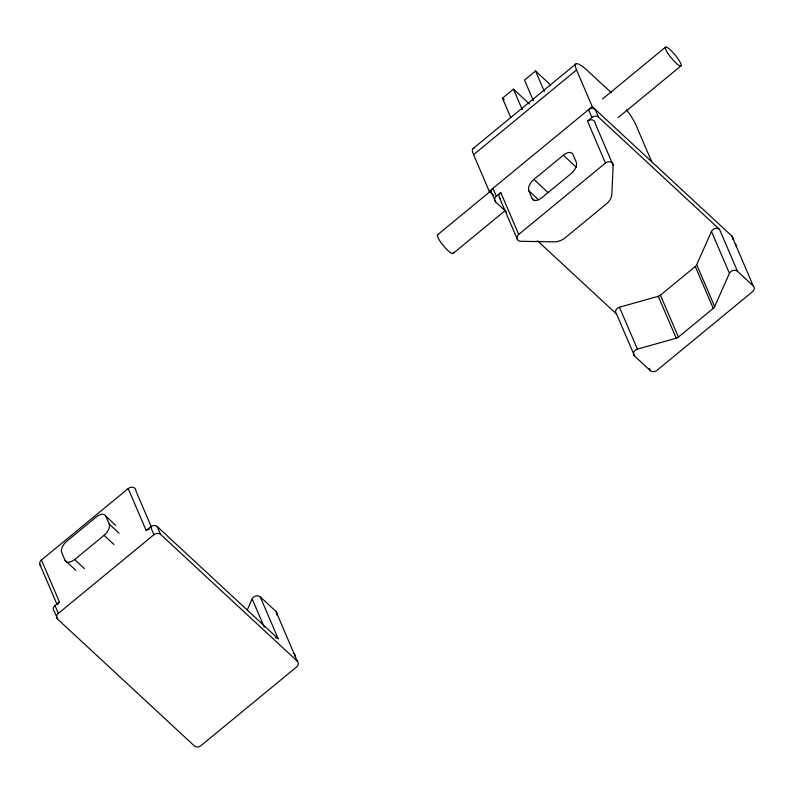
<?xml version="1.0" encoding="UTF-8"?>
<svg xmlns="http://www.w3.org/2000/svg" width="794" height="794" viewBox="0 0 794 794"><rect width="100%" height="100%" fill="white"/><g stroke="black" fill="none" stroke-linecap="round" stroke-linejoin="round"><path stroke-width="1.19" d="M613.167 165.331L611.856 194.064A14.58 11.811 -23.2 0 1 606.606 203.711L565.139 237.843A14.58 11.811 -23.2 0 1 553.785 241.862L520.884 241.287A4.863 3.94 -23.2 0 1 517.112 238.815A4.863 3.94 -23.2 0 1 518.72 234.438L605.465 163.038A4.863 3.94 -23.2 0 1 610.556 161.897A4.863 3.94 -23.2 0 1 613.167 165.331L595.202 123.427A4.863 3.94 -23.2 0 0 592.602 119.993A4.863 3.94 -23.2 0 0 587.51 121.135L605.465 163.038M247.242 609.971L252.164 598.894A4.863 3.94 -23.2 0 1 260.224 596.81L275.975 611.42L297.303 661.174A4.863 3.94 -23.2 0 1 296.599 666.96L200.991 745.645A4.863 3.94 -23.2 0 1 194.351 745.923L57.644 619.161L54.27 611.311A4.863 3.94 -23.2 0 1 54.975 605.524L59.401 601.882L41.447 559.978L128.191 488.578A4.863 3.94 -23.2 0 1 133.283 487.437A4.863 3.94 -23.2 0 1 135.893 490.871L151.426 527.107M616.581 314.116A4.863 3.94 -23.2 0 1 619.449 307.209L658.276 296.311A4.863 3.94 -23.2 0 0 660.439 295.179L695.296 266.486A4.863 3.94 -23.2 0 0 696.715 264.67L711.474 231.451A4.863 3.94 -23.2 0 1 719.533 229.367L737.497 271.27L753.248 285.88A4.863 3.94 -23.2 0 1 752.543 291.656L656.946 370.351A4.863 3.94 -23.2 0 1 650.296 370.619L634.545 356.02L616.581 314.116L537.459 240.751M634.545 356.02A4.863 3.94 -23.2 0 1 637.403 349.112L676.24 338.204A4.863 3.94 -23.2 0 0 678.394 337.083L713.26 308.39A4.863 3.94 -23.2 0 0 714.669 306.573L729.438 273.354L711.474 231.451M510.75 117.581L502.453 98.228L513.48 89.146L529.529 104.024M550.699 85.037L535.543 70.984L524.516 80.065L533.3 100.56M472.797 148.786L575.749 64.036M493.789 195.523L489.293 191.354L473.571 154.681L576.533 69.941A29.16 5.786 50.5 0 1 587.629 70.765L611.4 92.809M489.293 191.354L592.245 106.604L576.533 69.941M437.504 234.835L489.967 191.652M602.527 99.002L665.481 47.183M506.542 212.077L495.625 201.964A4.863 3.94 -23.2 0 1 496.329 196.178L500.756 192.535L518.72 234.438M587.51 121.135L591.937 117.492A4.863 3.94 -23.2 0 1 598.587 117.214L719.533 229.367M533.915 179.414L563.333 155.207A9.717 5.36 -47.2 0 1 572.931 154.383L576.295 162.244A9.717 5.36 -47.2 0 1 571.194 173.539L541.776 197.746A9.717 5.36 -47.2 0 1 532.179 198.56L528.804 190.709A9.717 5.36 -47.2 0 1 533.915 179.414L548.009 192.476M65.068 560.356A9.717 5.36 -47.2 0 0 74.666 559.542L104.083 535.335A9.717 5.36 -47.2 0 0 109.195 524.04L105.82 516.179A9.717 5.36 -47.2 0 0 96.223 516.993L66.805 541.21A9.717 5.36 -47.2 0 0 61.704 552.505L65.068 560.356L75.837 570.34M453.046 253.504L505.5 210.321M618.06 117.671L681.014 65.852M128.191 488.578L146.156 530.471L150.582 526.829A4.863 3.94 -23.2 0 1 157.232 526.561L278.178 638.713L260.224 596.81M57.644 619.161A4.863 3.94 -23.2 0 1 58.349 613.385L153.947 534.69A4.863 3.94 -23.2 0 1 160.596 534.422L297.303 661.174M592.245 106.604L731.919 236.116L753.248 285.88M502.453 98.228L504.23 99.875M563.333 155.207L576.543 167.455M528.804 190.709L538.471 199.661M532.179 198.56L533.935 200.197M105.82 516.179L115.696 525.33M109.195 524.04L119.06 533.191M104.083 535.335L113.949 544.476M74.666 559.542L84.531 568.693M499.366 197.408L517.36 239.391M696.715 264.67L714.669 306.573M651.685 161.718L635.964 125.055A29.16 5.786 50.5 0 0 626.575 109.88M695.296 266.486L713.26 308.39M598.587 117.214L595.212 109.364A4.863 3.94 -23.2 0 0 588.572 109.632L591.937 117.492M660.439 295.179L678.394 337.083M658.276 296.311L676.24 338.204M535.543 70.984L544.327 91.479M649.323 368.356L650.296 370.619M619.449 307.209L637.403 349.112M513.48 89.146L522.263 109.641M496.329 196.178L492.965 188.327A4.863 3.94 -23.2 0 0 492.26 194.103L495.625 201.964M252.164 598.894L264.293 627.21M157.232 526.561L160.596 534.422M150.582 526.829L153.947 534.69M39.839 564.355L57.039 604.502M54.975 605.524L58.349 613.385M453.126 252.293A12.148 2.412 50.5 0 1 443.618 245.951A12.148 2.412 50.5 0 1 438.576 234.796M473.571 154.681A29.16 5.786 50.5 0 1 474.038 148.418M731.919 236.116A4.863 3.94 -23.2 0 1 732.872 239.371M500.528 198.689A4.863 3.94 -23.2 0 1 500.756 192.535M735.294 243.976A4.863 3.94 -23.2 0 1 736.316 246.805M729.438 273.354A4.863 3.94 -23.2 0 1 737.497 271.27M146.156 530.471A4.863 3.94 -23.2 0 1 149.312 529.161M293.939 653.313A4.863 3.94 -23.2 0 1 294.961 656.152M40.891 565.894A4.863 3.94 -23.2 0 1 41.447 559.978M57.714 604.562A4.863 3.94 -23.2 0 1 59.401 601.882M275.975 611.42A4.863 3.94 -23.2 0 1 276.798 615.092M275.32 637.642A4.863 3.94 -23.2 0 1 278.178 638.713M667.526 52.761A12.148 2.412 50.5 0 0 680.875 65.962A12.148 2.412 50.5 0 0 671.347 50.836A12.148 2.412 50.5 0 0 667.526 52.761"/></g></svg>
